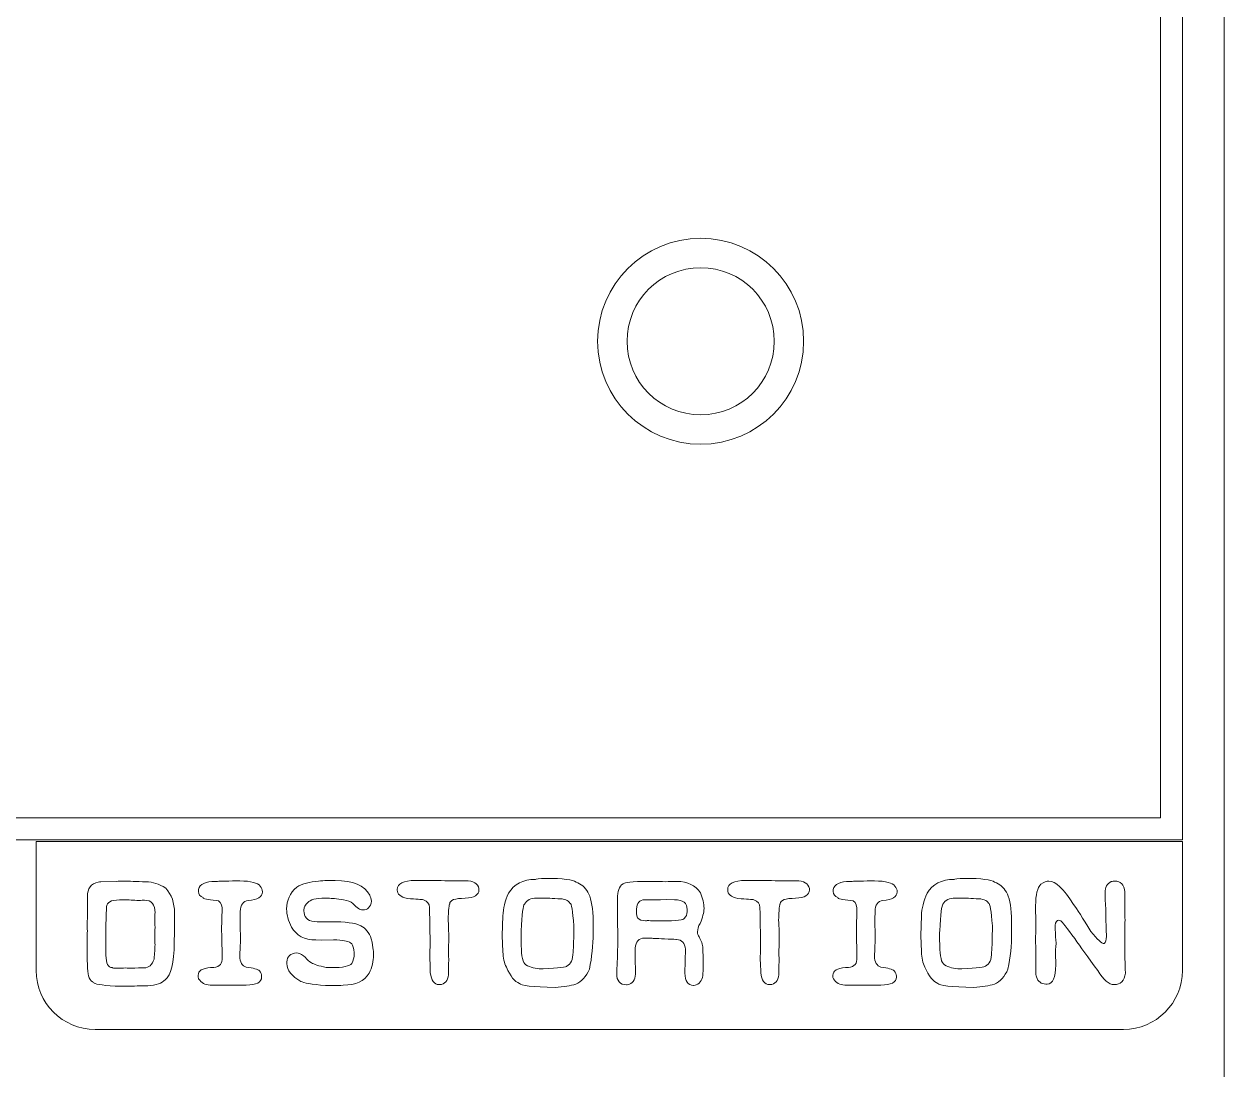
# Model space of a CAD drawing. Header units: centimetres. Extents: x -13.1 to 12.9, y -13 to 13.
# Drawn here: x 8.872 to 12.95, y 5.871 to 9.425 of the extents above; entities that cross this region are included whole.
import ezdxf

# ---------------------------------------------------------------- set-up
doc = ezdxf.new("R2010")
doc.units = ezdxf.units.CM
doc.header["$MEASUREMENT"] = 0
doc.layers.add('Layer 1', color=7, linetype='Continuous')

msp = doc.modelspace()

# ---------------------------------------------------------------- linework, layer by layer
at = {"layer": 'Layer 1', "color": 114, "lineweight": 20}
msp.add_ellipse((11.17143, 8.34709), major_axis=(0, 0.35), ratio=1, dxfattribs=at)
at = {"layer": 'Layer 1', "color": 242, "lineweight": 20}
msp.add_ellipse((11.17143, 8.34709), major_axis=(0, 0.25), ratio=1, dxfattribs=at)
at = {"layer": 'Layer 1', "color": 250, "lineweight": 9}
msp.add_open_spline([(-12.85, 12.98), (-12.85, 12.98), (12.75, 12.98), (12.75, 12.98), (12.75, 12.98), (12.86, 12.98), (12.95, 12.88999), (12.95, 12.78), (12.95, 12.78), (12.95, 12.78), (12.95, -12.82), (12.95, -12.82), (12.95, -12.82), (12.95, -12.93001), (12.86, -13.02), (12.75, -13.02), (12.75, -13.02), (12.75, -13.02), (-12.85, -13.02), (-12.85, -13.02), (-12.85, -13.02), (-12.96, -13.02), (-13.05, -12.93001), (-13.05, -12.82), (-13.05, -12.82), (-13.05, -12.82), (-13.05, 12.78), (-13.05, 12.78), (-13.05, 12.78), (-13.05, 12.88999), (-12.96, 12.98), (-12.85, 12.98)], degree=3, knots=[0, 0, 0, 0, 0.1111111, 0.1111111, 0.1111111, 0.1111111, 0.2222222, 0.2222222, 0.2222222, 0.2222222, 0.3333333, 0.3333333, 0.3333333, 0.3333333, 0.4444444, 0.4444444, 0.4444444, 0.4444444, 0.5555556, 0.5555556, 0.5555556, 0.5555556, 0.6666667, 0.6666667, 0.6666667, 0.6666667, 0.7777778, 0.7777778, 0.7777778, 0.7777778, 1, 1, 1, 1], dxfattribs=at)
at = {"layer": 'Layer 1', "color": 177, "lineweight": 9}
for points, knots in [([(6.57133, 12.9275), (6.57133, 12.9275), (12.57133, 12.9275), (12.57133, 12.9275), (12.57133, 12.9275), (12.63667, 12.9275), (12.69607, 12.90078), (12.73909, 12.85776), (12.73909, 12.85776), (12.78211, 12.81474), (12.80883, 12.75534), (12.80883, 12.69), (12.80883, 12.69), (12.80883, 12.69), (12.80883, 6.6525), (12.80883, 6.6525), (12.80883, 6.6525), (12.80883, 6.6525), (6.57133, 6.6525), (6.57133, 6.6525), (6.57133, 6.6525), (6.50599, 6.6525), (6.44659, 6.67922), (6.40357, 6.72224), (6.40357, 6.72224), (6.36055, 6.76526), (6.33383, 6.82466), (6.33383, 6.89), (6.33383, 6.89), (6.33383, 6.89), (6.33383, 12.69), (6.33383, 12.69), (6.33383, 12.69), (6.33383, 12.75534), (6.36055, 12.81474), (6.40357, 12.85776), (6.40357, 12.85776), (6.44659, 12.90078), (6.50599, 12.9275), (6.57133, 12.9275)], [0, 0, 0, 0, 0.0909091, 0.0909091, 0.0909091, 0.0909091, 0.1818182, 0.1818182, 0.1818182, 0.1818182, 0.2727273, 0.2727273, 0.2727273, 0.2727273, 0.3636364, 0.3636364, 0.3636364, 0.3636364, 0.4545455, 0.4545455, 0.4545455, 0.4545455, 0.5454545, 0.5454545, 0.5454545, 0.5454545, 0.6363636, 0.6363636, 0.6363636, 0.6363636, 0.7272727, 0.7272727, 0.7272727, 0.7272727, 0.8181818, 0.8181818, 0.8181818, 0.8181818, 1, 1, 1, 1]), ([(12.57133, 12.8525), (12.57133, 12.8525), (6.57133, 12.8525), (6.57133, 12.8525), (6.57133, 12.8525), (6.52668, 12.8525), (6.48605, 12.8342), (6.45659, 12.80474), (6.45659, 12.80474), (6.42713, 12.77528), (6.40883, 12.73465), (6.40883, 12.69), (6.40883, 12.69), (6.40883, 12.69), (6.40883, 6.89), (6.40883, 6.89), (6.40883, 6.89), (6.40883, 6.84535), (6.42713, 6.80472), (6.45659, 6.77526), (6.45659, 6.77526), (6.48605, 6.7458), (6.52668, 6.7275), (6.57133, 6.7275), (6.57133, 6.7275), (6.57133, 6.7275), (12.73383, 6.7275), (12.73383, 6.7275), (12.73383, 6.7275), (12.73383, 6.7275), (12.73383, 12.69), (12.73383, 12.69), (12.73383, 12.69), (12.73383, 12.73465), (12.71553, 12.77528), (12.68607, 12.80474), (12.68607, 12.80474), (12.65661, 12.8342), (12.61598, 12.8525), (12.57133, 12.8525)], [0, 0, 0, 0, 0.0909091, 0.0909091, 0.0909091, 0.0909091, 0.1818182, 0.1818182, 0.1818182, 0.1818182, 0.2727273, 0.2727273, 0.2727273, 0.2727273, 0.3636364, 0.3636364, 0.3636364, 0.3636364, 0.4545455, 0.4545455, 0.4545455, 0.4545455, 0.5454545, 0.5454545, 0.5454545, 0.5454545, 0.6363636, 0.6363636, 0.6363636, 0.6363636, 0.7272727, 0.7272727, 0.7272727, 0.7272727, 0.8181818, 0.8181818, 0.8181818, 0.8181818, 1, 1, 1, 1]), ([(12.80883, 6.6475), (12.80883, 6.6475), (8.91319, 6.6475), (8.91319, 6.6475), (8.91319, 6.6475), (8.91319, 6.6475), (8.91319, 6.20843), (8.91319, 6.20843), (8.91319, 6.20843), (8.91319, 6.09843), (9.00319, 6.00843), (9.11319, 6.00843), (9.11319, 6.00843), (9.11319, 6.00843), (12.60883, 6.00843), (12.60883, 6.00843), (12.60883, 6.00843), (12.71883, 6.00843), (12.80883, 6.09843), (12.80883, 6.20843), (12.80883, 6.20843), (12.80883, 6.20843), (12.80883, 6.6475), (12.80883, 6.6475)], [0, 0, 0, 0, 0.1428571, 0.1428571, 0.1428571, 0.1428571, 0.2857143, 0.2857143, 0.2857143, 0.2857143, 0.4285714, 0.4285714, 0.4285714, 0.4285714, 0.5714286, 0.5714286, 0.5714286, 0.5714286, 0.7142857, 0.7142857, 0.7142857, 0.7142857, 1, 1, 1, 1]), ([(9.28708, 6.50997), (9.3089, 6.50997), (9.3311, 6.50292), (9.35349, 6.48871), (9.35349, 6.48871), (9.37353, 6.46595), (9.3835, 6.43782), (9.3835, 6.40443), (9.3835, 6.40443), (9.3835, 6.40443), (9.3835, 6.4033), (9.3835, 6.4033), (9.3835, 6.4033), (9.3835, 6.3938), (9.38331, 6.37338), (9.38294, 6.34215), (9.38294, 6.34215), (9.38294, 6.33444), (9.38275, 6.32136), (9.38237, 6.30302), (9.38237, 6.30302), (9.38237, 6.23425), (9.37202, 6.19239), (9.35123, 6.17734), (9.35123, 6.17734), (9.34042, 6.16539), (9.32094, 6.15833), (9.29282, 6.15608), (9.29282, 6.15608), (9.29282, 6.15608), (9.26883, 6.15608), (9.26883, 6.15608), (9.26883, 6.15608), (9.25641, 6.15608), (9.22725, 6.15579), (9.18153, 6.15523), (9.18153, 6.15523), (9.13336, 6.1588), (9.10928, 6.16285), (9.10928, 6.16737), (9.10928, 6.16737), (9.09517, 6.17254), (9.08812, 6.18891), (9.08812, 6.21647), (9.08812, 6.21647), (9.0868, 6.23942), (9.08614, 6.25852), (9.08614, 6.27376), (9.08614, 6.27376), (9.08614, 6.27376), (9.08614, 6.28289), (9.08614, 6.28289), (9.08614, 6.28289), (9.08614, 6.30198), (9.08652, 6.32211), (9.08727, 6.34328), (9.08727, 6.34328), (9.08652, 6.35099), (9.08614, 6.35833), (9.08614, 6.36529), (9.08614, 6.36529), (9.08614, 6.36708), (9.0868, 6.37912), (9.08812, 6.40142), (9.08812, 6.40142), (9.08755, 6.42343), (9.08727, 6.44318), (9.08727, 6.46068), (9.08727, 6.46068), (9.08727, 6.4873), (9.09969, 6.50339), (9.12443, 6.50885), (9.12443, 6.50885), (9.12687, 6.5096), (9.12979, 6.50997), (9.13327, 6.50997), (9.13327, 6.50997), (9.13327, 6.50997), (9.1867, 6.51157), (9.1867, 6.51157), (9.1867, 6.51157), (9.19263, 6.51195), (9.20025, 6.51214), (9.20966, 6.51214), (9.20966, 6.51214), (9.22856, 6.51214), (9.25434, 6.51148), (9.28708, 6.50997)], [0, 0, 0, 0, 0.0434783, 0.0434783, 0.0434783, 0.0434783, 0.0869565, 0.0869565, 0.0869565, 0.0869565, 0.1304348, 0.1304348, 0.1304348, 0.1304348, 0.173913, 0.173913, 0.173913, 0.173913, 0.2173913, 0.2173913, 0.2173913, 0.2173913, 0.2608696, 0.2608696, 0.2608696, 0.2608696, 0.3043478, 0.3043478, 0.3043478, 0.3043478, 0.3478261, 0.3478261, 0.3478261, 0.3478261, 0.3913043, 0.3913043, 0.3913043, 0.3913043, 0.4347826, 0.4347826, 0.4347826, 0.4347826, 0.4782609, 0.4782609, 0.4782609, 0.4782609, 0.5217391, 0.5217391, 0.5217391, 0.5217391, 0.5652174, 0.5652174, 0.5652174, 0.5652174, 0.6086957, 0.6086957, 0.6086957, 0.6086957, 0.6521739, 0.6521739, 0.6521739, 0.6521739, 0.6956522, 0.6956522, 0.6956522, 0.6956522, 0.7391304, 0.7391304, 0.7391304, 0.7391304, 0.7826087, 0.7826087, 0.7826087, 0.7826087, 0.826087, 0.826087, 0.826087, 0.826087, 0.8695652, 0.8695652, 0.8695652, 0.8695652, 0.9130435, 0.9130435, 0.9130435, 0.9130435, 1, 1, 1, 1]), ([(9.59347, 6.51355), (9.59347, 6.51355), (9.6056, 6.51327), (9.6056, 6.51327), (9.6056, 6.51327), (9.64361, 6.51251), (9.66656, 6.50659), (9.67428, 6.49539), (9.67428, 6.49539), (9.67954, 6.48928), (9.68227, 6.48298), (9.68227, 6.4763), (9.68227, 6.4763), (9.68227, 6.4763), (9.68227, 6.47554), (9.68227, 6.47554), (9.68227, 6.47554), (9.6819, 6.4588), (9.66571, 6.4492), (9.63373, 6.44685), (9.63373, 6.44685), (9.61642, 6.44375), (9.60758, 6.43133), (9.60701, 6.40969), (9.60701, 6.40969), (9.60701, 6.40969), (9.60673, 6.38317), (9.60673, 6.38317), (9.60673, 6.38317), (9.60673, 6.38317), (9.60673, 6.36802), (9.60673, 6.36802), (9.60673, 6.36802), (9.60673, 6.35203), (9.60711, 6.33368), (9.60786, 6.31289), (9.60786, 6.31289), (9.60636, 6.28373), (9.60551, 6.26614), (9.60532, 6.26031), (9.60532, 6.26031), (9.60532, 6.26031), (9.60532, 6.25861), (9.60532, 6.25861), (9.60532, 6.25861), (9.60532, 6.23717), (9.61256, 6.22437), (9.62715, 6.22033), (9.62715, 6.22033), (9.65151, 6.21722), (9.66656, 6.21299), (9.67202, 6.20763), (9.67202, 6.20763), (9.677, 6.20085), (9.67945, 6.19502), (9.67945, 6.19032), (9.67945, 6.19032), (9.67945, 6.19032), (9.67945, 6.18618), (9.67945, 6.18618), (9.67945, 6.18618), (9.67926, 6.16831), (9.66167, 6.15937), (9.62658, 6.15937), (9.62658, 6.15937), (9.62658, 6.15937), (9.62272, 6.15937), (9.62272, 6.15937), (9.62272, 6.15937), (9.61501, 6.15899), (9.60494, 6.1588), (9.59262, 6.1588), (9.59262, 6.1588), (9.57832, 6.15852), (9.56459, 6.15833), (9.55132, 6.15833), (9.55132, 6.15833), (9.53477, 6.15833), (9.51906, 6.15862), (9.50419, 6.15909), (9.50419, 6.15909), (9.48745, 6.15946), (9.47456, 6.16661), (9.46534, 6.18035), (9.46534, 6.18035), (9.46403, 6.18307), (9.46337, 6.18684), (9.46337, 6.19164), (9.46337, 6.19164), (9.46337, 6.19164), (9.46365, 6.19248), (9.46365, 6.19248), (9.46365, 6.19248), (9.46384, 6.20772), (9.47804, 6.21638), (9.50617, 6.21835), (9.50617, 6.21835), (9.50617, 6.21835), (9.50805, 6.21835), (9.50805, 6.21835), (9.50805, 6.21835), (9.53232, 6.21835), (9.54464, 6.22766), (9.54502, 6.2462), (9.54502, 6.2462), (9.54502, 6.2462), (9.54502, 6.25861), (9.54502, 6.25861), (9.54502, 6.25861), (9.54502, 6.2763), (9.54455, 6.30462), (9.54361, 6.34375), (9.54361, 6.34375), (9.54361, 6.34375), (9.54502, 6.42155), (9.54502, 6.42155), (9.54502, 6.42155), (9.5437, 6.43801), (9.53712, 6.44638), (9.52517, 6.44657), (9.52517, 6.44657), (9.49535, 6.44949), (9.48049, 6.45278), (9.48049, 6.45626), (9.48049, 6.45626), (9.47005, 6.46096), (9.46478, 6.46783), (9.46478, 6.47658), (9.46478, 6.47658), (9.46478, 6.47658), (9.46478, 6.4841), (9.46478, 6.4841), (9.46478, 6.4841), (9.46939, 6.50245), (9.48858, 6.51157), (9.52235, 6.51157), (9.52235, 6.51157), (9.52235, 6.51157), (9.52621, 6.51157), (9.52621, 6.51157), (9.52621, 6.51157), (9.53326, 6.51157), (9.55565, 6.51223), (9.59347, 6.51355)], [0, 0, 0, 0, 0.027027, 0.027027, 0.027027, 0.027027, 0.0540541, 0.0540541, 0.0540541, 0.0540541, 0.0810811, 0.0810811, 0.0810811, 0.0810811, 0.1081081, 0.1081081, 0.1081081, 0.1081081, 0.1351351, 0.1351351, 0.1351351, 0.1351351, 0.1621622, 0.1621622, 0.1621622, 0.1621622, 0.1891892, 0.1891892, 0.1891892, 0.1891892, 0.2162162, 0.2162162, 0.2162162, 0.2162162, 0.2432432, 0.2432432, 0.2432432, 0.2432432, 0.2702703, 0.2702703, 0.2702703, 0.2702703, 0.2972973, 0.2972973, 0.2972973, 0.2972973, 0.3243243, 0.3243243, 0.3243243, 0.3243243, 0.3513514, 0.3513514, 0.3513514, 0.3513514, 0.3783784, 0.3783784, 0.3783784, 0.3783784, 0.4054054, 0.4054054, 0.4054054, 0.4054054, 0.4324324, 0.4324324, 0.4324324, 0.4324324, 0.4594595, 0.4594595, 0.4594595, 0.4594595, 0.4864865, 0.4864865, 0.4864865, 0.4864865, 0.5135135, 0.5135135, 0.5135135, 0.5135135, 0.5405405, 0.5405405, 0.5405405, 0.5405405, 0.5675676, 0.5675676, 0.5675676, 0.5675676, 0.5945946, 0.5945946, 0.5945946, 0.5945946, 0.6216216, 0.6216216, 0.6216216, 0.6216216, 0.6486486, 0.6486486, 0.6486486, 0.6486486, 0.6756757, 0.6756757, 0.6756757, 0.6756757, 0.7027027, 0.7027027, 0.7027027, 0.7027027, 0.7297297, 0.7297297, 0.7297297, 0.7297297, 0.7567568, 0.7567568, 0.7567568, 0.7567568, 0.7837838, 0.7837838, 0.7837838, 0.7837838, 0.8108108, 0.8108108, 0.8108108, 0.8108108, 0.8378378, 0.8378378, 0.8378378, 0.8378378, 0.8648649, 0.8648649, 0.8648649, 0.8648649, 0.8918919, 0.8918919, 0.8918919, 0.8918919, 0.9189189, 0.9189189, 0.9189189, 0.9189189, 0.9459459, 0.9459459, 0.9459459, 0.9459459, 1, 1, 1, 1]), ([(9.90193, 6.51411), (9.90193, 6.51411), (9.92893, 6.51411), (9.92893, 6.51411), (9.92893, 6.51411), (9.99027, 6.51411), (10.02949, 6.49774), (10.04661, 6.46501), (10.04661, 6.46501), (10.04934, 6.45936), (10.05141, 6.4524), (10.05273, 6.44412), (10.05273, 6.44412), (10.04991, 6.42427), (10.03994, 6.4143), (10.02263, 6.4143), (10.02263, 6.4143), (10.01435, 6.4143), (10.00344, 6.42155), (9.98989, 6.43613), (9.98989, 6.43613), (9.98246, 6.44252), (9.97183, 6.44657), (9.95791, 6.44826), (9.95791, 6.44826), (9.93439, 6.45231), (9.91708, 6.45428), (9.90607, 6.45428), (9.90607, 6.45428), (9.90607, 6.45428), (9.8961, 6.45428), (9.8961, 6.45428), (9.8961, 6.45428), (9.86383, 6.45428), (9.8438, 6.4493), (9.83608, 6.43942), (9.83608, 6.43942), (9.82743, 6.43246), (9.8231, 6.42399), (9.8231, 6.41402), (9.8231, 6.41402), (9.8231, 6.41129), (9.82348, 6.40838), (9.82423, 6.40527), (9.82423, 6.40527), (9.82602, 6.38467), (9.8406, 6.37442), (9.86778, 6.37442), (9.86778, 6.37442), (9.86778, 6.37442), (9.90109, 6.37442), (9.90109, 6.37442), (9.90109, 6.37442), (9.90645, 6.37451), (9.91153, 6.3746), (9.91651, 6.3746), (9.91651, 6.3746), (9.96317, 6.3746), (9.99657, 6.37), (10.01661, 6.36059), (10.01661, 6.36059), (10.03241, 6.35306), (10.04426, 6.3382), (10.05217, 6.3159), (10.05217, 6.3159), (10.05583, 6.30048), (10.058, 6.28815), (10.05875, 6.27875), (10.05875, 6.27875), (10.0595, 6.27282), (10.05988, 6.26708), (10.05988, 6.26134), (10.05988, 6.26134), (10.05988, 6.24008), (10.05499, 6.21957), (10.0452, 6.19991), (10.0452, 6.19991), (10.02893, 6.17254), (9.99939, 6.1588), (9.95678, 6.1588), (9.95678, 6.1588), (9.94615, 6.15796), (9.93392, 6.15749), (9.92009, 6.15749), (9.92009, 6.15749), (9.91256, 6.15749), (9.90457, 6.15768), (9.8961, 6.15805), (9.8961, 6.15805), (9.84888, 6.16134), (9.82122, 6.16595), (9.81322, 6.17179), (9.81322, 6.17179), (9.78143, 6.18928), (9.76553, 6.20932), (9.76553, 6.2319), (9.76553, 6.2319), (9.76553, 6.2319), (9.76553, 6.23764), (9.76553, 6.23764), (9.76553, 6.23764), (9.76553, 6.25626), (9.77682, 6.26652), (9.79939, 6.26859), (9.79939, 6.26859), (9.81097, 6.2667), (9.82028, 6.26172), (9.82724, 6.25353), (9.82724, 6.25353), (9.8342, 6.24535), (9.84154, 6.23895), (9.84916, 6.23434), (9.84916, 6.23434), (9.85678, 6.22973), (9.87333, 6.22456), (9.89892, 6.21863), (9.89892, 6.21863), (9.90438, 6.21845), (9.90965, 6.21835), (9.91463, 6.21835), (9.91463, 6.21835), (9.95612, 6.21835), (9.97973, 6.22315), (9.98547, 6.23274), (9.98547, 6.23274), (9.99111, 6.24243), (9.99393, 6.25335), (9.99393, 6.26548), (9.99393, 6.26548), (9.99393, 6.26548), (9.99393, 6.26859), (9.99393, 6.26859), (9.99393, 6.26859), (9.99252, 6.28467), (9.9897, 6.29511), (9.98547, 6.29972), (9.98547, 6.29972), (9.98124, 6.30424), (9.97503, 6.30734), (9.96694, 6.30875), (9.96694, 6.30875), (9.96035, 6.31007), (9.94982, 6.31139), (9.93523, 6.31261), (9.93523, 6.31261), (9.93523, 6.31261), (9.92319, 6.31261), (9.92319, 6.31261), (9.92319, 6.31261), (9.92319, 6.31261), (9.88124, 6.31205), (9.88124, 6.31205), (9.88124, 6.31205), (9.88124, 6.31205), (9.86421, 6.31261), (9.86421, 6.31261), (9.86421, 6.31261), (9.82451, 6.31261), (9.79695, 6.32729), (9.78152, 6.35645), (9.78152, 6.35645), (9.77014, 6.37724), (9.7644, 6.39756), (9.7644, 6.41741), (9.7644, 6.41741), (9.7644, 6.41741), (9.7644, 6.41816), (9.7644, 6.41816), (9.7644, 6.41816), (9.7644, 6.44723), (9.77578, 6.47169), (9.79855, 6.49154), (9.79855, 6.49154), (9.81764, 6.50367), (9.84248, 6.51044), (9.87296, 6.51186), (9.87296, 6.51186), (9.88199, 6.51336), (9.89168, 6.51411), (9.90193, 6.51411)], [0, 0, 0, 0, 0.0217391, 0.0217391, 0.0217391, 0.0217391, 0.0434783, 0.0434783, 0.0434783, 0.0434783, 0.0652174, 0.0652174, 0.0652174, 0.0652174, 0.0869565, 0.0869565, 0.0869565, 0.0869565, 0.1086957, 0.1086957, 0.1086957, 0.1086957, 0.1304348, 0.1304348, 0.1304348, 0.1304348, 0.1521739, 0.1521739, 0.1521739, 0.1521739, 0.173913, 0.173913, 0.173913, 0.173913, 0.1956522, 0.1956522, 0.1956522, 0.1956522, 0.2173913, 0.2173913, 0.2173913, 0.2173913, 0.2391304, 0.2391304, 0.2391304, 0.2391304, 0.2608696, 0.2608696, 0.2608696, 0.2608696, 0.2826087, 0.2826087, 0.2826087, 0.2826087, 0.3043478, 0.3043478, 0.3043478, 0.3043478, 0.326087, 0.326087, 0.326087, 0.326087, 0.3478261, 0.3478261, 0.3478261, 0.3478261, 0.3695652, 0.3695652, 0.3695652, 0.3695652, 0.3913043, 0.3913043, 0.3913043, 0.3913043, 0.4130435, 0.4130435, 0.4130435, 0.4130435, 0.4347826, 0.4347826, 0.4347826, 0.4347826, 0.4565217, 0.4565217, 0.4565217, 0.4565217, 0.4782609, 0.4782609, 0.4782609, 0.4782609, 0.5, 0.5, 0.5, 0.5, 0.5217391, 0.5217391, 0.5217391, 0.5217391, 0.5434783, 0.5434783, 0.5434783, 0.5434783, 0.5652174, 0.5652174, 0.5652174, 0.5652174, 0.5869565, 0.5869565, 0.5869565, 0.5869565, 0.6086957, 0.6086957, 0.6086957, 0.6086957, 0.6304348, 0.6304348, 0.6304348, 0.6304348, 0.6521739, 0.6521739, 0.6521739, 0.6521739, 0.673913, 0.673913, 0.673913, 0.673913, 0.6956522, 0.6956522, 0.6956522, 0.6956522, 0.7173913, 0.7173913, 0.7173913, 0.7173913, 0.7391304, 0.7391304, 0.7391304, 0.7391304, 0.7608696, 0.7608696, 0.7608696, 0.7608696, 0.7826087, 0.7826087, 0.7826087, 0.7826087, 0.8043478, 0.8043478, 0.8043478, 0.8043478, 0.826087, 0.826087, 0.826087, 0.826087, 0.8478261, 0.8478261, 0.8478261, 0.8478261, 0.8695652, 0.8695652, 0.8695652, 0.8695652, 0.8913043, 0.8913043, 0.8913043, 0.8913043, 0.9130435, 0.9130435, 0.9130435, 0.9130435, 0.9347826, 0.9347826, 0.9347826, 0.9347826, 0.9565217, 0.9565217, 0.9565217, 0.9565217, 1, 1, 1, 1]), ([(10.20202, 6.51468), (10.20202, 6.51468), (10.27587, 6.51411), (10.27587, 6.51411), (10.27587, 6.51411), (10.31453, 6.51374), (10.33617, 6.51355), (10.34096, 6.51355), (10.34096, 6.51355), (10.34096, 6.51355), (10.37238, 6.51355), (10.37238, 6.51355), (10.37238, 6.51355), (10.39901, 6.51355), (10.41415, 6.5048), (10.41782, 6.4874), (10.41782, 6.4874), (10.41782, 6.4874), (10.41782, 6.48241), (10.41782, 6.48241), (10.41782, 6.48241), (10.41782, 6.46548), (10.4023, 6.45607), (10.37126, 6.454), (10.37126, 6.454), (10.33617, 6.454), (10.31867, 6.44789), (10.31867, 6.43556), (10.31867, 6.43556), (10.31622, 6.43556), (10.31453, 6.41618), (10.3134, 6.37743), (10.3134, 6.37743), (10.31415, 6.37112), (10.31481, 6.35325), (10.31557, 6.32362), (10.31557, 6.32362), (10.31481, 6.29643), (10.31453, 6.27545), (10.31453, 6.26059), (10.31453, 6.26059), (10.31453, 6.25636), (10.31481, 6.25128), (10.31557, 6.24535), (10.31557, 6.24535), (10.31481, 6.23971), (10.31453, 6.23218), (10.31453, 6.22277), (10.31453, 6.22277), (10.31453, 6.22277), (10.31453, 6.20161), (10.31453, 6.20161), (10.31453, 6.20161), (10.31453, 6.17969), (10.30644, 6.16614), (10.29026, 6.16078), (10.29026, 6.16078), (10.29026, 6.16078), (10.28226, 6.16078), (10.28226, 6.16078), (10.28226, 6.16078), (10.26571, 6.16078), (10.25592, 6.17442), (10.25273, 6.20161), (10.25273, 6.20161), (10.25273, 6.21647), (10.25207, 6.23039), (10.25084, 6.24347), (10.25084, 6.24347), (10.25141, 6.26078), (10.25169, 6.27564), (10.25169, 6.28815), (10.25169, 6.28815), (10.25169, 6.28815), (10.25169, 6.32061), (10.25169, 6.32061), (10.25169, 6.32061), (10.25169, 6.33368), (10.25103, 6.36755), (10.24972, 6.4223), (10.24972, 6.4223), (10.24972, 6.43556), (10.24294, 6.4445), (10.2293, 6.44911), (10.2293, 6.44911), (10.22328, 6.45014), (10.20513, 6.45146), (10.17474, 6.45287), (10.17474, 6.45287), (10.15179, 6.45899), (10.14031, 6.46849), (10.14031, 6.48128), (10.14031, 6.48128), (10.14031, 6.48128), (10.14031, 6.48354), (10.14031, 6.48354), (10.14031, 6.48354), (10.14031, 6.50424), (10.16091, 6.51468), (10.20202, 6.51468)], [0, 0, 0, 0, 0.0384615, 0.0384615, 0.0384615, 0.0384615, 0.0769231, 0.0769231, 0.0769231, 0.0769231, 0.1153846, 0.1153846, 0.1153846, 0.1153846, 0.1538462, 0.1538462, 0.1538462, 0.1538462, 0.1923077, 0.1923077, 0.1923077, 0.1923077, 0.2307692, 0.2307692, 0.2307692, 0.2307692, 0.2692308, 0.2692308, 0.2692308, 0.2692308, 0.3076923, 0.3076923, 0.3076923, 0.3076923, 0.3461538, 0.3461538, 0.3461538, 0.3461538, 0.3846154, 0.3846154, 0.3846154, 0.3846154, 0.4230769, 0.4230769, 0.4230769, 0.4230769, 0.4615385, 0.4615385, 0.4615385, 0.4615385, 0.5, 0.5, 0.5, 0.5, 0.5384615, 0.5384615, 0.5384615, 0.5384615, 0.5769231, 0.5769231, 0.5769231, 0.5769231, 0.6153846, 0.6153846, 0.6153846, 0.6153846, 0.6538462, 0.6538462, 0.6538462, 0.6538462, 0.6923077, 0.6923077, 0.6923077, 0.6923077, 0.7307692, 0.7307692, 0.7307692, 0.7307692, 0.7692308, 0.7692308, 0.7692308, 0.7692308, 0.8076923, 0.8076923, 0.8076923, 0.8076923, 0.8461538, 0.8461538, 0.8461538, 0.8461538, 0.8846154, 0.8846154, 0.8846154, 0.8846154, 0.9230769, 0.9230769, 0.9230769, 0.9230769, 1, 1, 1, 1]), ([(10.64707, 6.52154), (10.70389, 6.52154), (10.73748, 6.51741), (10.74801, 6.50913), (10.74801, 6.50913), (10.76466, 6.50311), (10.77812, 6.49172), (10.78818, 6.47498), (10.78818, 6.47498), (10.79778, 6.45936), (10.80361, 6.43142), (10.80587, 6.39116), (10.80587, 6.39116), (10.80587, 6.39116), (10.80587, 6.33547), (10.80587, 6.33547), (10.80587, 6.33547), (10.80587, 6.29436), (10.80173, 6.25363), (10.79345, 6.21346), (10.79345, 6.21346), (10.78263, 6.18863), (10.7672, 6.1715), (10.74717, 6.16219), (10.74717, 6.16219), (10.72911, 6.15664), (10.70578, 6.15288), (10.67718, 6.1509), (10.67718, 6.1509), (10.59957, 6.15288), (10.55912, 6.15739), (10.55564, 6.16435), (10.55564, 6.16435), (10.53964, 6.17094), (10.52478, 6.18938), (10.51124, 6.21948), (10.51124, 6.21948), (10.5039, 6.23434), (10.49995, 6.25184), (10.49938, 6.27188), (10.49938, 6.27188), (10.49938, 6.27188), (10.49741, 6.32776), (10.49741, 6.32776), (10.49741, 6.32776), (10.49741, 6.32776), (10.4991, 6.39398), (10.4991, 6.39398), (10.4991, 6.39398), (10.50023, 6.41948), (10.50672, 6.44516), (10.51867, 6.47112), (10.51867, 6.47112), (10.5372, 6.50254), (10.56777, 6.51825), (10.6102, 6.51825), (10.6102, 6.51825), (10.6102, 6.51948), (10.62252, 6.5206), (10.64707, 6.52154)], [0, 0, 0, 0, 0.0625, 0.0625, 0.0625, 0.0625, 0.125, 0.125, 0.125, 0.125, 0.1875, 0.1875, 0.1875, 0.1875, 0.25, 0.25, 0.25, 0.25, 0.3125, 0.3125, 0.3125, 0.3125, 0.375, 0.375, 0.375, 0.375, 0.4375, 0.4375, 0.4375, 0.4375, 0.5, 0.5, 0.5, 0.5, 0.5625, 0.5625, 0.5625, 0.5625, 0.625, 0.625, 0.625, 0.625, 0.6875, 0.6875, 0.6875, 0.6875, 0.75, 0.75, 0.75, 0.75, 0.8125, 0.8125, 0.8125, 0.8125, 0.875, 0.875, 0.875, 0.875, 1, 1, 1, 1]), ([(11.0911, 6.51139), (11.12712, 6.51082), (11.15356, 6.49803), (11.17049, 6.473), (11.17049, 6.473), (11.17877, 6.45315), (11.18291, 6.43566), (11.18291, 6.42042), (11.18291, 6.42042), (11.18291, 6.42042), (11.18291, 6.41957), (11.18291, 6.41957), (11.18291, 6.41957), (11.18253, 6.40546), (11.17811, 6.38843), (11.16964, 6.36858), (11.16964, 6.36858), (11.16381, 6.35833), (11.1608, 6.34892), (11.1608, 6.34046), (11.1608, 6.34046), (11.1608, 6.33406), (11.16259, 6.32804), (11.16607, 6.32258), (11.16607, 6.32258), (11.17397, 6.31007), (11.17821, 6.29718), (11.17877, 6.28401), (11.17877, 6.28401), (11.17877, 6.28401), (11.18037, 6.24676), (11.18037, 6.24676), (11.18037, 6.24676), (11.18037, 6.24676), (11.18037, 6.23491), (11.18037, 6.23491), (11.18037, 6.23491), (11.18037, 6.22164), (11.1799, 6.2096), (11.17905, 6.1985), (11.17905, 6.1985), (11.17886, 6.17903), (11.17124, 6.16624), (11.1561, 6.15993), (11.1561, 6.15993), (11.15375, 6.15871), (11.15111, 6.15805), (11.1482, 6.15805), (11.1482, 6.15805), (11.1482, 6.15805), (11.14735, 6.15805), (11.14735, 6.15805), (11.14735, 6.15805), (11.12769, 6.15843), (11.11781, 6.17226), (11.11781, 6.19963), (11.11781, 6.19963), (11.11781, 6.19963), (11.11781, 6.20161), (11.11781, 6.20161), (11.11781, 6.20161), (11.11781, 6.20161), (11.11838, 6.23792), (11.11838, 6.23792), (11.11838, 6.23792), (11.11856, 6.24864), (11.11913, 6.26294), (11.12007, 6.28091), (11.12007, 6.28091), (11.118, 6.30245), (11.10784, 6.31327), (11.0894, 6.31346), (11.0894, 6.31346), (11.0894, 6.31421), (11.08649, 6.31468), (11.08065, 6.31487), (11.08065, 6.31487), (11.08065, 6.31487), (11.0608, 6.31515), (11.0608, 6.31515), (11.0608, 6.31515), (11.0275, 6.31713), (11.00878, 6.31816), (11.00455, 6.31816), (11.00455, 6.31816), (11.00455, 6.31816), (10.98254, 6.31873), (10.98254, 6.31873), (10.98254, 6.31873), (10.98254, 6.31873), (10.98169, 6.31873), (10.98169, 6.31873), (10.98169, 6.31873), (10.96071, 6.31873), (10.94999, 6.30716), (10.94942, 6.28401), (10.94942, 6.28401), (10.94942, 6.28401), (10.94914, 6.25777), (10.94914, 6.25777), (10.94914, 6.25777), (10.94914, 6.25777), (10.94999, 6.19662), (10.94999, 6.19662), (10.94999, 6.19662), (10.94961, 6.17546), (10.94011, 6.16323), (10.9213, 6.15993), (10.9213, 6.15993), (10.9213, 6.15993), (10.91941, 6.15993), (10.91941, 6.15993), (10.91941, 6.15993), (10.89721, 6.16031), (10.88602, 6.17329), (10.88602, 6.19878), (10.88602, 6.19878), (10.88602, 6.19878), (10.88602, 6.20076), (10.88602, 6.20076), (10.88602, 6.20076), (10.88809, 6.24027), (10.88922, 6.26473), (10.88941, 6.27404), (10.88941, 6.27404), (10.88941, 6.27404), (10.88959, 6.29502), (10.88959, 6.29502), (10.88959, 6.29502), (10.88978, 6.30123), (10.88988, 6.30781), (10.88988, 6.31459), (10.88988, 6.31459), (10.88988, 6.3318), (10.8895, 6.35137), (10.88884, 6.37329), (10.88884, 6.37329), (10.88884, 6.39163), (10.88894, 6.40471), (10.88912, 6.41242), (10.88912, 6.41242), (10.88931, 6.43406), (10.88941, 6.4477), (10.88941, 6.45315), (10.88941, 6.45315), (10.88941, 6.45315), (10.88941, 6.46172), (10.88941, 6.46172), (10.88941, 6.46172), (10.88988, 6.48505), (10.89778, 6.49963), (10.91302, 6.50527), (10.91302, 6.50527), (10.9164, 6.5095), (10.95196, 6.51157), (11.01969, 6.51157), (11.01969, 6.51157), (11.02675, 6.51148), (11.03747, 6.51091), (11.05196, 6.50997), (11.05196, 6.50997), (11.06447, 6.51091), (11.07586, 6.51139), (11.08611, 6.51139), (11.08611, 6.51139), (11.08611, 6.51139), (11.0911, 6.51139), (11.0911, 6.51139)], [0, 0, 0, 0, 0.0232558, 0.0232558, 0.0232558, 0.0232558, 0.0465116, 0.0465116, 0.0465116, 0.0465116, 0.0697674, 0.0697674, 0.0697674, 0.0697674, 0.0930233, 0.0930233, 0.0930233, 0.0930233, 0.1162791, 0.1162791, 0.1162791, 0.1162791, 0.1395349, 0.1395349, 0.1395349, 0.1395349, 0.1627907, 0.1627907, 0.1627907, 0.1627907, 0.1860465, 0.1860465, 0.1860465, 0.1860465, 0.2093023, 0.2093023, 0.2093023, 0.2093023, 0.2325581, 0.2325581, 0.2325581, 0.2325581, 0.255814, 0.255814, 0.255814, 0.255814, 0.2790698, 0.2790698, 0.2790698, 0.2790698, 0.3023256, 0.3023256, 0.3023256, 0.3023256, 0.3255814, 0.3255814, 0.3255814, 0.3255814, 0.3488372, 0.3488372, 0.3488372, 0.3488372, 0.372093, 0.372093, 0.372093, 0.372093, 0.3953488, 0.3953488, 0.3953488, 0.3953488, 0.4186047, 0.4186047, 0.4186047, 0.4186047, 0.4418605, 0.4418605, 0.4418605, 0.4418605, 0.4651163, 0.4651163, 0.4651163, 0.4651163, 0.4883721, 0.4883721, 0.4883721, 0.4883721, 0.5116279, 0.5116279, 0.5116279, 0.5116279, 0.5348837, 0.5348837, 0.5348837, 0.5348837, 0.5581395, 0.5581395, 0.5581395, 0.5581395, 0.5813953, 0.5813953, 0.5813953, 0.5813953, 0.6046512, 0.6046512, 0.6046512, 0.6046512, 0.627907, 0.627907, 0.627907, 0.627907, 0.6511628, 0.6511628, 0.6511628, 0.6511628, 0.6744186, 0.6744186, 0.6744186, 0.6744186, 0.6976744, 0.6976744, 0.6976744, 0.6976744, 0.7209302, 0.7209302, 0.7209302, 0.7209302, 0.744186, 0.744186, 0.744186, 0.744186, 0.7674419, 0.7674419, 0.7674419, 0.7674419, 0.7906977, 0.7906977, 0.7906977, 0.7906977, 0.8139535, 0.8139535, 0.8139535, 0.8139535, 0.8372093, 0.8372093, 0.8372093, 0.8372093, 0.8604651, 0.8604651, 0.8604651, 0.8604651, 0.8837209, 0.8837209, 0.8837209, 0.8837209, 0.9069767, 0.9069767, 0.9069767, 0.9069767, 0.9302326, 0.9302326, 0.9302326, 0.9302326, 0.9534884, 0.9534884, 0.9534884, 0.9534884, 1, 1, 1, 1]), ([(11.32505, 6.51468), (11.32505, 6.51468), (11.3989, 6.51411), (11.3989, 6.51411), (11.3989, 6.51411), (11.43756, 6.51374), (11.4592, 6.51355), (11.46399, 6.51355), (11.46399, 6.51355), (11.46399, 6.51355), (11.49541, 6.51355), (11.49541, 6.51355), (11.49541, 6.51355), (11.52204, 6.51355), (11.53718, 6.5048), (11.54085, 6.4874), (11.54085, 6.4874), (11.54085, 6.4874), (11.54085, 6.48241), (11.54085, 6.48241), (11.54085, 6.48241), (11.54085, 6.46548), (11.52533, 6.45607), (11.49429, 6.454), (11.49429, 6.454), (11.4592, 6.454), (11.4417, 6.44789), (11.4417, 6.43556), (11.4417, 6.43556), (11.43925, 6.43556), (11.43756, 6.41618), (11.43643, 6.37743), (11.43643, 6.37743), (11.43718, 6.37112), (11.43784, 6.35325), (11.4386, 6.32362), (11.4386, 6.32362), (11.43784, 6.29643), (11.43756, 6.27545), (11.43756, 6.26059), (11.43756, 6.26059), (11.43756, 6.25636), (11.43784, 6.25128), (11.4386, 6.24535), (11.4386, 6.24535), (11.43784, 6.23971), (11.43756, 6.23218), (11.43756, 6.22277), (11.43756, 6.22277), (11.43756, 6.22277), (11.43756, 6.20161), (11.43756, 6.20161), (11.43756, 6.20161), (11.43756, 6.17969), (11.42947, 6.16614), (11.41329, 6.16078), (11.41329, 6.16078), (11.41329, 6.16078), (11.40529, 6.16078), (11.40529, 6.16078), (11.40529, 6.16078), (11.38874, 6.16078), (11.37895, 6.17442), (11.37576, 6.20161), (11.37576, 6.20161), (11.37576, 6.21647), (11.3751, 6.23039), (11.37387, 6.24347), (11.37387, 6.24347), (11.37444, 6.26078), (11.37472, 6.27564), (11.37472, 6.28815), (11.37472, 6.28815), (11.37472, 6.28815), (11.37472, 6.32061), (11.37472, 6.32061), (11.37472, 6.32061), (11.37472, 6.33368), (11.37406, 6.36755), (11.37275, 6.4223), (11.37275, 6.4223), (11.37275, 6.43556), (11.36597, 6.4445), (11.35233, 6.44911), (11.35233, 6.44911), (11.34631, 6.45014), (11.32816, 6.45146), (11.29777, 6.45287), (11.29777, 6.45287), (11.27482, 6.45899), (11.26334, 6.46849), (11.26334, 6.48128), (11.26334, 6.48128), (11.26334, 6.48128), (11.26334, 6.48354), (11.26334, 6.48354), (11.26334, 6.48354), (11.26334, 6.50424), (11.28394, 6.51468), (11.32505, 6.51468)], [0, 0, 0, 0, 0.0384615, 0.0384615, 0.0384615, 0.0384615, 0.0769231, 0.0769231, 0.0769231, 0.0769231, 0.1153846, 0.1153846, 0.1153846, 0.1153846, 0.1538462, 0.1538462, 0.1538462, 0.1538462, 0.1923077, 0.1923077, 0.1923077, 0.1923077, 0.2307692, 0.2307692, 0.2307692, 0.2307692, 0.2692308, 0.2692308, 0.2692308, 0.2692308, 0.3076923, 0.3076923, 0.3076923, 0.3076923, 0.3461538, 0.3461538, 0.3461538, 0.3461538, 0.3846154, 0.3846154, 0.3846154, 0.3846154, 0.4230769, 0.4230769, 0.4230769, 0.4230769, 0.4615385, 0.4615385, 0.4615385, 0.4615385, 0.5, 0.5, 0.5, 0.5, 0.5384615, 0.5384615, 0.5384615, 0.5384615, 0.5769231, 0.5769231, 0.5769231, 0.5769231, 0.6153846, 0.6153846, 0.6153846, 0.6153846, 0.6538462, 0.6538462, 0.6538462, 0.6538462, 0.6923077, 0.6923077, 0.6923077, 0.6923077, 0.7307692, 0.7307692, 0.7307692, 0.7307692, 0.7692308, 0.7692308, 0.7692308, 0.7692308, 0.8076923, 0.8076923, 0.8076923, 0.8076923, 0.8461538, 0.8461538, 0.8461538, 0.8461538, 0.8846154, 0.8846154, 0.8846154, 0.8846154, 0.9230769, 0.9230769, 0.9230769, 0.9230769, 1, 1, 1, 1]), ([(11.75054, 6.51355), (11.75054, 6.51355), (11.76267, 6.51327), (11.76267, 6.51327), (11.76267, 6.51327), (11.80068, 6.51251), (11.82363, 6.50659), (11.83135, 6.49539), (11.83135, 6.49539), (11.83661, 6.48928), (11.83934, 6.48298), (11.83934, 6.4763), (11.83934, 6.4763), (11.83934, 6.4763), (11.83934, 6.47554), (11.83934, 6.47554), (11.83934, 6.47554), (11.83897, 6.4588), (11.82278, 6.4492), (11.7908, 6.44685), (11.7908, 6.44685), (11.77349, 6.44375), (11.76465, 6.43133), (11.76408, 6.40969), (11.76408, 6.40969), (11.76408, 6.40969), (11.7638, 6.38317), (11.7638, 6.38317), (11.7638, 6.38317), (11.7638, 6.38317), (11.7638, 6.36802), (11.7638, 6.36802), (11.7638, 6.36802), (11.7638, 6.35203), (11.76418, 6.33368), (11.76493, 6.31289), (11.76493, 6.31289), (11.76343, 6.28373), (11.76258, 6.26614), (11.76239, 6.26031), (11.76239, 6.26031), (11.76239, 6.26031), (11.76239, 6.25861), (11.76239, 6.25861), (11.76239, 6.25861), (11.76239, 6.23717), (11.76963, 6.22437), (11.78422, 6.22033), (11.78422, 6.22033), (11.80858, 6.21722), (11.82363, 6.21299), (11.82909, 6.20763), (11.82909, 6.20763), (11.83407, 6.20085), (11.83652, 6.19502), (11.83652, 6.19032), (11.83652, 6.19032), (11.83652, 6.19032), (11.83652, 6.18618), (11.83652, 6.18618), (11.83652, 6.18618), (11.83633, 6.16831), (11.81874, 6.15937), (11.78365, 6.15937), (11.78365, 6.15937), (11.78365, 6.15937), (11.77979, 6.15937), (11.77979, 6.15937), (11.77979, 6.15937), (11.77208, 6.15899), (11.76201, 6.1588), (11.74969, 6.1588), (11.74969, 6.1588), (11.73539, 6.15852), (11.72166, 6.15833), (11.70839, 6.15833), (11.70839, 6.15833), (11.69184, 6.15833), (11.67613, 6.15862), (11.66126, 6.15909), (11.66126, 6.15909), (11.64452, 6.15946), (11.63163, 6.16661), (11.62241, 6.18035), (11.62241, 6.18035), (11.6211, 6.18307), (11.62044, 6.18684), (11.62044, 6.19164), (11.62044, 6.19164), (11.62044, 6.19164), (11.62072, 6.19248), (11.62072, 6.19248), (11.62072, 6.19248), (11.62091, 6.20772), (11.63511, 6.21638), (11.66324, 6.21835), (11.66324, 6.21835), (11.66324, 6.21835), (11.66512, 6.21835), (11.66512, 6.21835), (11.66512, 6.21835), (11.68939, 6.21835), (11.70171, 6.22766), (11.70209, 6.2462), (11.70209, 6.2462), (11.70209, 6.2462), (11.70209, 6.25861), (11.70209, 6.25861), (11.70209, 6.25861), (11.70209, 6.2763), (11.70162, 6.30462), (11.70068, 6.34375), (11.70068, 6.34375), (11.70068, 6.34375), (11.70209, 6.42155), (11.70209, 6.42155), (11.70209, 6.42155), (11.70077, 6.43801), (11.69419, 6.44638), (11.68224, 6.44657), (11.68224, 6.44657), (11.65242, 6.44949), (11.63756, 6.45278), (11.63756, 6.45626), (11.63756, 6.45626), (11.62712, 6.46096), (11.62185, 6.46783), (11.62185, 6.47658), (11.62185, 6.47658), (11.62185, 6.47658), (11.62185, 6.4841), (11.62185, 6.4841), (11.62185, 6.4841), (11.62646, 6.50245), (11.64565, 6.51157), (11.67942, 6.51157), (11.67942, 6.51157), (11.67942, 6.51157), (11.68328, 6.51157), (11.68328, 6.51157), (11.68328, 6.51157), (11.69033, 6.51157), (11.71272, 6.51223), (11.75054, 6.51355)], [0, 0, 0, 0, 0.027027, 0.027027, 0.027027, 0.027027, 0.0540541, 0.0540541, 0.0540541, 0.0540541, 0.0810811, 0.0810811, 0.0810811, 0.0810811, 0.1081081, 0.1081081, 0.1081081, 0.1081081, 0.1351351, 0.1351351, 0.1351351, 0.1351351, 0.1621622, 0.1621622, 0.1621622, 0.1621622, 0.1891892, 0.1891892, 0.1891892, 0.1891892, 0.2162162, 0.2162162, 0.2162162, 0.2162162, 0.2432432, 0.2432432, 0.2432432, 0.2432432, 0.2702703, 0.2702703, 0.2702703, 0.2702703, 0.2972973, 0.2972973, 0.2972973, 0.2972973, 0.3243243, 0.3243243, 0.3243243, 0.3243243, 0.3513514, 0.3513514, 0.3513514, 0.3513514, 0.3783784, 0.3783784, 0.3783784, 0.3783784, 0.4054054, 0.4054054, 0.4054054, 0.4054054, 0.4324324, 0.4324324, 0.4324324, 0.4324324, 0.4594595, 0.4594595, 0.4594595, 0.4594595, 0.4864865, 0.4864865, 0.4864865, 0.4864865, 0.5135135, 0.5135135, 0.5135135, 0.5135135, 0.5405405, 0.5405405, 0.5405405, 0.5405405, 0.5675676, 0.5675676, 0.5675676, 0.5675676, 0.5945946, 0.5945946, 0.5945946, 0.5945946, 0.6216216, 0.6216216, 0.6216216, 0.6216216, 0.6486486, 0.6486486, 0.6486486, 0.6486486, 0.6756757, 0.6756757, 0.6756757, 0.6756757, 0.7027027, 0.7027027, 0.7027027, 0.7027027, 0.7297297, 0.7297297, 0.7297297, 0.7297297, 0.7567568, 0.7567568, 0.7567568, 0.7567568, 0.7837838, 0.7837838, 0.7837838, 0.7837838, 0.8108108, 0.8108108, 0.8108108, 0.8108108, 0.8378378, 0.8378378, 0.8378378, 0.8378378, 0.8648649, 0.8648649, 0.8648649, 0.8648649, 0.8918919, 0.8918919, 0.8918919, 0.8918919, 0.9189189, 0.9189189, 0.9189189, 0.9189189, 0.9459459, 0.9459459, 0.9459459, 0.9459459, 1, 1, 1, 1]), ([(12.06944, 6.52154), (12.12626, 6.52154), (12.15985, 6.51741), (12.17038, 6.50913), (12.17038, 6.50913), (12.18703, 6.50311), (12.20049, 6.49172), (12.21055, 6.47498), (12.21055, 6.47498), (12.22015, 6.45936), (12.22598, 6.43142), (12.22824, 6.39116), (12.22824, 6.39116), (12.22824, 6.39116), (12.22824, 6.33547), (12.22824, 6.33547), (12.22824, 6.33547), (12.22824, 6.29436), (12.2241, 6.25363), (12.21582, 6.21346), (12.21582, 6.21346), (12.205, 6.18863), (12.18957, 6.1715), (12.16954, 6.16219), (12.16954, 6.16219), (12.15148, 6.15664), (12.12815, 6.15288), (12.09955, 6.1509), (12.09955, 6.1509), (12.02194, 6.15288), (11.98149, 6.15739), (11.97801, 6.16435), (11.97801, 6.16435), (11.96201, 6.17094), (11.94715, 6.18938), (11.93361, 6.21948), (11.93361, 6.21948), (11.92627, 6.23434), (11.92232, 6.25184), (11.92175, 6.27188), (11.92175, 6.27188), (11.92175, 6.27188), (11.91978, 6.32776), (11.91978, 6.32776), (11.91978, 6.32776), (11.91978, 6.32776), (11.92147, 6.39398), (11.92147, 6.39398), (11.92147, 6.39398), (11.9226, 6.41948), (11.92909, 6.44516), (11.94104, 6.47112), (11.94104, 6.47112), (11.95957, 6.50254), (11.99014, 6.51825), (12.03257, 6.51825), (12.03257, 6.51825), (12.03257, 6.51948), (12.04489, 6.5206), (12.06944, 6.52154)], [0, 0, 0, 0, 0.0625, 0.0625, 0.0625, 0.0625, 0.125, 0.125, 0.125, 0.125, 0.1875, 0.1875, 0.1875, 0.1875, 0.25, 0.25, 0.25, 0.25, 0.3125, 0.3125, 0.3125, 0.3125, 0.375, 0.375, 0.375, 0.375, 0.4375, 0.4375, 0.4375, 0.4375, 0.5, 0.5, 0.5, 0.5, 0.5625, 0.5625, 0.5625, 0.5625, 0.625, 0.625, 0.625, 0.625, 0.6875, 0.6875, 0.6875, 0.6875, 0.75, 0.75, 0.75, 0.75, 0.8125, 0.8125, 0.8125, 0.8125, 0.875, 0.875, 0.875, 0.875, 1, 1, 1, 1]), ([(12.35524, 6.5127), (12.37659, 6.5127), (12.40444, 6.48617), (12.43877, 6.43312), (12.43877, 6.43312), (12.44997, 6.41835), (12.46953, 6.38777), (12.49747, 6.3413), (12.49747, 6.3413), (12.51967, 6.31374), (12.53463, 6.29991), (12.54216, 6.29991), (12.54216, 6.29991), (12.54216, 6.29991), (12.54319, 6.29991), (12.54319, 6.29991), (12.54319, 6.29991), (12.54799, 6.3049), (12.55044, 6.31299), (12.55044, 6.32418), (12.55044, 6.32418), (12.55044, 6.33303), (12.54959, 6.35391), (12.5479, 6.38674), (12.5479, 6.38674), (12.54846, 6.39728), (12.54874, 6.40499), (12.54874, 6.40988), (12.54874, 6.40988), (12.54677, 6.4382), (12.54573, 6.45541), (12.54573, 6.46143), (12.54573, 6.46143), (12.54573, 6.46143), (12.54573, 6.47357), (12.54573, 6.47357), (12.54573, 6.47357), (12.54573, 6.49125), (12.55279, 6.50367), (12.5669, 6.51082), (12.5669, 6.51082), (12.5717, 6.51204), (12.57574, 6.5127), (12.57903, 6.5127), (12.57903, 6.5127), (12.59869, 6.5127), (12.60998, 6.50028), (12.61299, 6.47554), (12.61299, 6.47554), (12.61299, 6.47554), (12.61299, 6.44412), (12.61299, 6.44412), (12.61299, 6.44412), (12.61299, 6.42587), (12.61318, 6.40433), (12.61356, 6.37931), (12.61356, 6.37931), (12.61318, 6.35965), (12.61299, 6.3413), (12.61299, 6.32418), (12.61299, 6.32418), (12.61299, 6.32418), (12.61299, 6.27489), (12.61299, 6.27489), (12.61299, 6.27489), (12.61299, 6.26332), (12.61365, 6.23801), (12.61487, 6.19907), (12.61487, 6.19907), (12.61102, 6.17357), (12.59841, 6.16078), (12.57715, 6.16078), (12.57715, 6.16078), (12.55881, 6.16078), (12.54018, 6.17658), (12.52146, 6.20819), (12.52146, 6.20819), (12.48807, 6.2525), (12.46182, 6.28872), (12.44291, 6.31703), (12.44291, 6.31703), (12.41535, 6.35419), (12.39954, 6.37442), (12.3955, 6.37771), (12.3955, 6.37771), (12.3955, 6.37771), (12.38835, 6.37959), (12.38835, 6.37959), (12.38835, 6.37959), (12.38195, 6.37959), (12.37791, 6.37395), (12.37621, 6.36256), (12.37621, 6.36256), (12.37621, 6.36256), (12.37621, 6.36059), (12.37621, 6.36059), (12.37621, 6.36059), (12.37621, 6.35156), (12.37725, 6.33199), (12.37922, 6.30189), (12.37922, 6.30189), (12.378, 6.28392), (12.37734, 6.27254), (12.37734, 6.26774), (12.37734, 6.26774), (12.3781, 6.24695), (12.37838, 6.2335), (12.37838, 6.22748), (12.37838, 6.22748), (12.37838, 6.1843), (12.36869, 6.16276), (12.34922, 6.16276), (12.34922, 6.16276), (12.34922, 6.16276), (12.34395, 6.16276), (12.34395, 6.16276), (12.34395, 6.16276), (12.32908, 6.16276), (12.31855, 6.17075), (12.31225, 6.18693), (12.31225, 6.18693), (12.31102, 6.19229), (12.31036, 6.19803), (12.31036, 6.20405), (12.31036, 6.20405), (12.31036, 6.20405), (12.31036, 6.20518), (12.31036, 6.20518), (12.31036, 6.20518), (12.31036, 6.22221), (12.31046, 6.23989), (12.31065, 6.25805), (12.31065, 6.25805), (12.31065, 6.27207), (12.31027, 6.28844), (12.30952, 6.30744), (12.30952, 6.30744), (12.30952, 6.30744), (12.31036, 6.35203), (12.31036, 6.35203), (12.31036, 6.35203), (12.30999, 6.39652), (12.3098, 6.42183), (12.3098, 6.42813), (12.3098, 6.42813), (12.3098, 6.46632), (12.31582, 6.49088), (12.32796, 6.5017), (12.32796, 6.5017), (12.33868, 6.50903), (12.34771, 6.5127), (12.35524, 6.5127)], [0, 0, 0, 0, 0.025641, 0.025641, 0.025641, 0.025641, 0.0512821, 0.0512821, 0.0512821, 0.0512821, 0.0769231, 0.0769231, 0.0769231, 0.0769231, 0.1025641, 0.1025641, 0.1025641, 0.1025641, 0.1282051, 0.1282051, 0.1282051, 0.1282051, 0.1538462, 0.1538462, 0.1538462, 0.1538462, 0.1794872, 0.1794872, 0.1794872, 0.1794872, 0.2051282, 0.2051282, 0.2051282, 0.2051282, 0.2307692, 0.2307692, 0.2307692, 0.2307692, 0.2564103, 0.2564103, 0.2564103, 0.2564103, 0.2820513, 0.2820513, 0.2820513, 0.2820513, 0.3076923, 0.3076923, 0.3076923, 0.3076923, 0.3333333, 0.3333333, 0.3333333, 0.3333333, 0.3589744, 0.3589744, 0.3589744, 0.3589744, 0.3846154, 0.3846154, 0.3846154, 0.3846154, 0.4102564, 0.4102564, 0.4102564, 0.4102564, 0.4358974, 0.4358974, 0.4358974, 0.4358974, 0.4615385, 0.4615385, 0.4615385, 0.4615385, 0.4871795, 0.4871795, 0.4871795, 0.4871795, 0.5128205, 0.5128205, 0.5128205, 0.5128205, 0.5384615, 0.5384615, 0.5384615, 0.5384615, 0.5641026, 0.5641026, 0.5641026, 0.5641026, 0.5897436, 0.5897436, 0.5897436, 0.5897436, 0.6153846, 0.6153846, 0.6153846, 0.6153846, 0.6410256, 0.6410256, 0.6410256, 0.6410256, 0.6666667, 0.6666667, 0.6666667, 0.6666667, 0.6923077, 0.6923077, 0.6923077, 0.6923077, 0.7179487, 0.7179487, 0.7179487, 0.7179487, 0.7435897, 0.7435897, 0.7435897, 0.7435897, 0.7692308, 0.7692308, 0.7692308, 0.7692308, 0.7948718, 0.7948718, 0.7948718, 0.7948718, 0.8205128, 0.8205128, 0.8205128, 0.8205128, 0.8461538, 0.8461538, 0.8461538, 0.8461538, 0.8717949, 0.8717949, 0.8717949, 0.8717949, 0.8974359, 0.8974359, 0.8974359, 0.8974359, 0.9230769, 0.9230769, 0.9230769, 0.9230769, 0.9487179, 0.9487179, 0.9487179, 0.9487179, 1, 1, 1, 1]), ([(9.14954, 6.35814), (9.15011, 6.33444), (9.15039, 6.31261), (9.15039, 6.29276), (9.15039, 6.29276), (9.15039, 6.29276), (9.15039, 6.26087), (9.15039, 6.26087), (9.15039, 6.26087), (9.15039, 6.23274), (9.15745, 6.21863), (9.17156, 6.21863), (9.17156, 6.21863), (9.17156, 6.21722), (9.1772, 6.21647), (9.1884, 6.21647), (9.1884, 6.21647), (9.19865, 6.21647), (9.20777, 6.21685), (9.21568, 6.2176), (9.21568, 6.2176), (9.22612, 6.21685), (9.23233, 6.21647), (9.23411, 6.21647), (9.23411, 6.21647), (9.2549, 6.21722), (9.27014, 6.2176), (9.27993, 6.2176), (9.27993, 6.2176), (9.29592, 6.2176), (9.3073, 6.22757), (9.31408, 6.24761), (9.31408, 6.24761), (9.31605, 6.2667), (9.31709, 6.28279), (9.31709, 6.29587), (9.31709, 6.29587), (9.31709, 6.3032), (9.31671, 6.31252), (9.31596, 6.3239), (9.31596, 6.3239), (9.31671, 6.33811), (9.31709, 6.34779), (9.31709, 6.35316), (9.31709, 6.35316), (9.31633, 6.37075), (9.31596, 6.38119), (9.31596, 6.38429), (9.31596, 6.38429), (9.31671, 6.39333), (9.31709, 6.4), (9.31709, 6.40443), (9.31709, 6.40443), (9.31709, 6.43321), (9.30504, 6.4477), (9.28096, 6.4477), (9.28096, 6.4477), (9.27673, 6.4477), (9.27024, 6.44732), (9.2614, 6.44657), (9.2614, 6.44657), (9.24456, 6.44789), (9.22734, 6.44855), (9.20984, 6.44855), (9.20984, 6.44855), (9.20984, 6.44855), (9.19639, 6.44855), (9.19639, 6.44855), (9.19639, 6.44855), (9.16714, 6.44855), (9.15255, 6.44055), (9.15255, 6.42456), (9.15255, 6.42456), (9.15255, 6.42456), (9.14954, 6.35814), (9.14954, 6.35814)], [0, 0, 0, 0, 0.05, 0.05, 0.05, 0.05, 0.1, 0.1, 0.1, 0.1, 0.15, 0.15, 0.15, 0.15, 0.2, 0.2, 0.2, 0.2, 0.25, 0.25, 0.25, 0.25, 0.3, 0.3, 0.3, 0.3, 0.35, 0.35, 0.35, 0.35, 0.4, 0.4, 0.4, 0.4, 0.45, 0.45, 0.45, 0.45, 0.5, 0.5, 0.5, 0.5, 0.55, 0.55, 0.55, 0.55, 0.6, 0.6, 0.6, 0.6, 0.65, 0.65, 0.65, 0.65, 0.7, 0.7, 0.7, 0.7, 0.75, 0.75, 0.75, 0.75, 0.8, 0.8, 0.8, 0.8, 0.85, 0.85, 0.85, 0.85, 0.9, 0.9, 0.9, 0.9, 1, 1, 1, 1]), ([(10.56194, 6.29333), (10.56194, 6.25683), (10.56721, 6.23491), (10.57765, 6.22776), (10.57765, 6.22776), (10.59251, 6.21892), (10.6102, 6.21449), (10.63052, 6.21449), (10.63052, 6.21449), (10.63052, 6.21449), (10.63663, 6.21449), (10.63663, 6.21449), (10.63663, 6.21449), (10.68988, 6.21732), (10.71659, 6.22033), (10.71659, 6.22362), (10.71659, 6.22362), (10.7307, 6.22983), (10.73776, 6.24563), (10.73776, 6.27103), (10.73776, 6.27103), (10.73926, 6.28881), (10.7403, 6.31863), (10.74077, 6.36031), (10.74077, 6.36031), (10.73654, 6.41158), (10.73212, 6.43726), (10.72732, 6.43726), (10.72732, 6.43726), (10.72196, 6.44751), (10.70822, 6.45268), (10.68593, 6.45268), (10.68593, 6.45268), (10.65912, 6.4541), (10.63964, 6.45485), (10.62751, 6.45485), (10.62751, 6.45485), (10.62751, 6.45485), (10.61462, 6.45485), (10.61462, 6.45485), (10.61462, 6.45485), (10.59402, 6.45485), (10.58, 6.44798), (10.57266, 6.43415), (10.57266, 6.43415), (10.56824, 6.43067), (10.56448, 6.40047), (10.56138, 6.34347), (10.56138, 6.34347), (10.56119, 6.33651), (10.56109, 6.32954), (10.56109, 6.32258), (10.56109, 6.32258), (10.56109, 6.3128), (10.56138, 6.30311), (10.56194, 6.29333)], [0, 0, 0, 0, 0.0666667, 0.0666667, 0.0666667, 0.0666667, 0.1333333, 0.1333333, 0.1333333, 0.1333333, 0.2, 0.2, 0.2, 0.2, 0.2666667, 0.2666667, 0.2666667, 0.2666667, 0.3333333, 0.3333333, 0.3333333, 0.3333333, 0.4, 0.4, 0.4, 0.4, 0.4666667, 0.4666667, 0.4666667, 0.4666667, 0.5333333, 0.5333333, 0.5333333, 0.5333333, 0.6, 0.6, 0.6, 0.6, 0.6666667, 0.6666667, 0.6666667, 0.6666667, 0.7333333, 0.7333333, 0.7333333, 0.7333333, 0.8, 0.8, 0.8, 0.8, 0.8666667, 0.8666667, 0.8666667, 0.8666667, 1, 1, 1, 1]), ([(11.00681, 6.44855), (11.00681, 6.44855), (10.98169, 6.44911), (10.98169, 6.44911), (10.98169, 6.44911), (10.98169, 6.44911), (10.98113, 6.44911), (10.98113, 6.44911), (10.98113, 6.44911), (10.96353, 6.44911), (10.95441, 6.43839), (10.95384, 6.41713), (10.95384, 6.41713), (10.95384, 6.41713), (10.95356, 6.40301), (10.95356, 6.40301), (10.95356, 6.40301), (10.95356, 6.40301), (10.95356, 6.40245), (10.95356, 6.40245), (10.95356, 6.40245), (10.95356, 6.38984), (10.95855, 6.38232), (10.96843, 6.37987), (10.96843, 6.37987), (10.96843, 6.37987), (10.98442, 6.37771), (10.98442, 6.37771), (10.98442, 6.37771), (10.98668, 6.37771), (10.98827, 6.37799), (10.9894, 6.37856), (10.9894, 6.37856), (10.99843, 6.3778), (11.00474, 6.37743), (11.00841, 6.37743), (11.00841, 6.37743), (11.01922, 6.37724), (11.0292, 6.37714), (11.03823, 6.37714), (11.03823, 6.37714), (11.08997, 6.37714), (11.11593, 6.37997), (11.11593, 6.38571), (11.11593, 6.38571), (11.12214, 6.39173), (11.12534, 6.39935), (11.12553, 6.40856), (11.12553, 6.40856), (11.12553, 6.40856), (11.12553, 6.41571), (11.12553, 6.41571), (11.12553, 6.41571), (11.12553, 6.43754), (11.11141, 6.44883), (11.0831, 6.4493), (11.0831, 6.4493), (11.0831, 6.4493), (11.05497, 6.44986), (11.05497, 6.44986), (11.05497, 6.44986), (11.02543, 6.44892), (11.00935, 6.44855), (11.00681, 6.44855)], [0, 0, 0, 0, 0.0588235, 0.0588235, 0.0588235, 0.0588235, 0.1176471, 0.1176471, 0.1176471, 0.1176471, 0.1764706, 0.1764706, 0.1764706, 0.1764706, 0.2352941, 0.2352941, 0.2352941, 0.2352941, 0.2941176, 0.2941176, 0.2941176, 0.2941176, 0.3529412, 0.3529412, 0.3529412, 0.3529412, 0.4117647, 0.4117647, 0.4117647, 0.4117647, 0.4705882, 0.4705882, 0.4705882, 0.4705882, 0.5294118, 0.5294118, 0.5294118, 0.5294118, 0.5882353, 0.5882353, 0.5882353, 0.5882353, 0.6470588, 0.6470588, 0.6470588, 0.6470588, 0.7058824, 0.7058824, 0.7058824, 0.7058824, 0.7647059, 0.7647059, 0.7647059, 0.7647059, 0.8235294, 0.8235294, 0.8235294, 0.8235294, 0.8823529, 0.8823529, 0.8823529, 0.8823529, 1, 1, 1, 1]), ([(11.98431, 6.29333), (11.98431, 6.25683), (11.98958, 6.23491), (12.00002, 6.22776), (12.00002, 6.22776), (12.01488, 6.21892), (12.03257, 6.21449), (12.05289, 6.21449), (12.05289, 6.21449), (12.05289, 6.21449), (12.059, 6.21449), (12.059, 6.21449), (12.059, 6.21449), (12.11225, 6.21732), (12.13896, 6.22033), (12.13896, 6.22362), (12.13896, 6.22362), (12.15307, 6.22983), (12.16013, 6.24563), (12.16013, 6.27103), (12.16013, 6.27103), (12.16163, 6.28881), (12.16267, 6.31863), (12.16314, 6.36031), (12.16314, 6.36031), (12.15891, 6.41158), (12.15449, 6.43726), (12.14969, 6.43726), (12.14969, 6.43726), (12.14433, 6.44751), (12.13059, 6.45268), (12.1083, 6.45268), (12.1083, 6.45268), (12.08149, 6.4541), (12.06201, 6.45485), (12.04988, 6.45485), (12.04988, 6.45485), (12.04988, 6.45485), (12.03699, 6.45485), (12.03699, 6.45485), (12.03699, 6.45485), (12.01639, 6.45485), (12.00237, 6.44798), (11.99503, 6.43415), (11.99503, 6.43415), (11.99061, 6.43067), (11.98685, 6.40047), (11.98375, 6.34347), (11.98375, 6.34347), (11.98356, 6.33651), (11.98346, 6.32954), (11.98346, 6.32258), (11.98346, 6.32258), (11.98346, 6.3128), (11.98375, 6.30311), (11.98431, 6.29333)], [0, 0, 0, 0, 0.0666667, 0.0666667, 0.0666667, 0.0666667, 0.1333333, 0.1333333, 0.1333333, 0.1333333, 0.2, 0.2, 0.2, 0.2, 0.2666667, 0.2666667, 0.2666667, 0.2666667, 0.3333333, 0.3333333, 0.3333333, 0.3333333, 0.4, 0.4, 0.4, 0.4, 0.4666667, 0.4666667, 0.4666667, 0.4666667, 0.5333333, 0.5333333, 0.5333333, 0.5333333, 0.6, 0.6, 0.6, 0.6, 0.6666667, 0.6666667, 0.6666667, 0.6666667, 0.7333333, 0.7333333, 0.7333333, 0.7333333, 0.8, 0.8, 0.8, 0.8, 0.8666667, 0.8666667, 0.8666667, 0.8666667, 1, 1, 1, 1])]:
    msp.add_open_spline(points, degree=3, knots=knots, dxfattribs=at)

doc.saveas('drawing.dxf')
